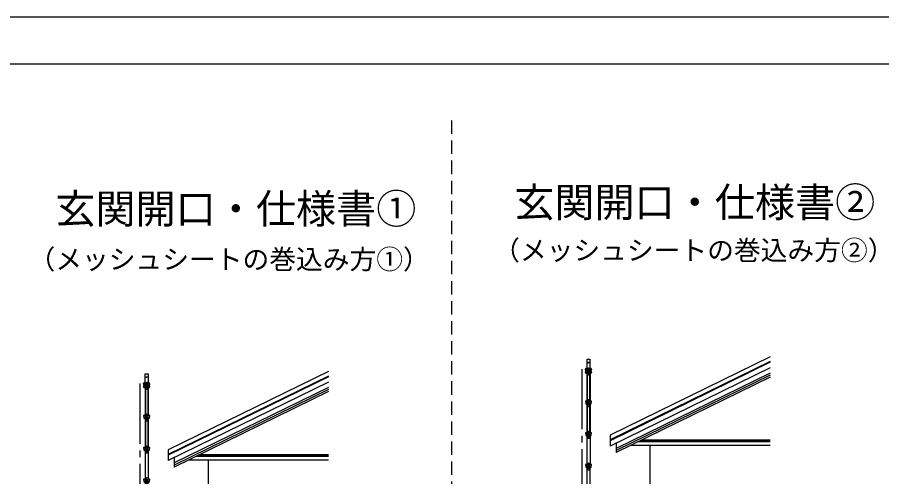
# Model space of a CAD drawing. Units: millimetres at full size, sheet at 1:100. Extents: x -21000 to 21000, y -14850 to 14850.
# Drawn here: x -622 to 12305, y 7979 to 14850 of the extents above; entities that cross this region are included whole.
import ezdxf
from ezdxf.enums import TextEntityAlignment as Align

# ---------------------------------------------------------------- set-up
doc = ezdxf.new("R2010")
doc.units = ezdxf.units.MM
doc.header["$LTSCALE"] = 100
doc.header["$PDMODE"] = 32
doc.header["$PDSIZE"] = 50
doc.linetypes.add('CHAIN2', pattern=[12, 9, -1, 1, -1])
doc.linetypes.add('DASHED2', pattern=[3, 2, -1])
doc.layers.add('0-0', color=8, linetype='Continuous', lineweight=18)
doc.layers.add('F-0', color=7, linetype='Continuous', lineweight=18)
doc.styles.add('ＭＳ ゴシック', font='')
doc.styles.get('ＭＳ ゴシック').set_extended_font_data('MS Gothic')

# ---------------------------------------------------------------- blocks, each defined once
blk = doc.blocks.new('3')
at = {"layer": '0-0', "color": 5}
for p, q in [((-2000, 24778), (2000, 24778)), ((2000, 21378), (-2000, 21378)), ((-1700, 21078), (-1700, 25078)), ((-1700, 21078), (-1700, -69922)), ((1700, 25078), (1700, 21078)), ((1700, 21078), (1700, -69922)), ((-1700, -69922), (-600, -69922)), ((600, -69922), (1700, -69922))]:
    blk.add_line(p, q, dxfattribs=at)
at = {"layer": '0-0', "color": 7}
for p, q in [((-500, 25078), (500, 25078)), ((-500, 21078), (500, 21078)), ((0, 25578), (0, 24578)), ((0, 21578), (0, 20578)), ((-500, -22422), (500, -22422)), ((0, -21922), (0, -22922)), ((-500, -26422), (500, -26422)), ((0, -25922), (0, -26922)), ((-500, -69922), (500, -69922)), ((0, -68922), (0, -69922)), ((0, -69422), (0, -70422))]:
    blk.add_line(p, q, dxfattribs=at)
at = {"layer": '0-0'}
blk.add_lwpolyline([(-2000, 21078), (2000, 21078), (2000, 25078), (-2000, 25078)], close=True, dxfattribs=at)
at = {"layer": '0-0', "color": 5}
blk.add_lwpolyline([(-2000, 25078), (2000, 25078), (2000, 21078), (-2000, 21078)], close=True, dxfattribs=at)
blk.add_lwpolyline([(-2000, 25078), (2000, 25078), (2000, 21078), (-2000, 21078)], close=True, dxfattribs=at)
for p in [(-2000, 25078), (-2000, 21078), (2000, 25078), (2000, 21078)]:
    blk.add_point(p, dxfattribs=at)
at = {"layer": '0-0', "color": 1}
for p in [(0, 25078), (0, 21078), (0, -22422), (0, -26422), (0, -69922)]:
    blk.add_point(p, dxfattribs=at)
blk = doc.blocks.new('11')
at = {"layer": '0-0', "color": 7}
for p, q in [((-500, 81365), (500, 81365)), ((0, 81865), (0, 80865)), ((0, 77865), (0, 76865)), ((-500, 77365), (500, 77365)), ((-500, 33865), (500, 33865)), ((-500, 29865), (500, 29865)), ((0, 34365), (0, 33365)), ((0, 30365), (0, 29365)), ((-500, -13635), (500, -13635)), ((-500, -17635), (500, -17635)), ((0, -13135), (0, -14135)), ((0, -17135), (0, -18135)), ((-500, -61135), (500, -61135)), ((0, -60635), (0, -61635)), ((0, -64635), (0, -65635)), ((-500, -65135), (500, -65135)), ((-500, -108635), (500, -108635)), ((0, -105635), (0, -106635)), ((0, -108135), (0, -109135))]:
    blk.add_line(p, q, dxfattribs=at)
at = {"layer": '0-0'}
for p, q in [((-2430, 77365), (-2430, 33865)), ((2430, 77365), (2430, 33865)), ((-2430, 29865), (-2430, -13635)), ((2430, 29865), (2430, -13635)), ((-2430, -17635), (-2430, -61135)), ((2430, -17635), (2430, -61135))]:
    blk.add_line(p, q, dxfattribs=at)
for points in [[(-1760, 77365), (-1760, 81365), (-4610, 81365), (-4161, 77365)], [(1760, 77365), (4161, 77365), (4610, 81365), (1760, 81365)], [(-2000, 73365), (2000, 73365), (2000, 77365), (-2000, 77365)], [(-1760, 29865), (-1760, 33865), (-4610, 33865), (-4161, 29865)], [(-2000, 25865), (2000, 25865), (2000, 29865), (-2000, 29865)], [(1760, 29865), (4161, 29865), (4610, 33865), (1760, 33865)], [(-1760, -17635), (-1760, -13635), (-4610, -13635), (-4161, -17635)], [(-2000, -21635), (2000, -21635), (2000, -17635), (-2000, -17635)], [(1760, -17635), (4161, -17635), (4610, -13635), (1760, -13635)], [(-1760, -65135), (-1760, -61135), (-4610, -61135), (-4161, -65135)], [(1760, -65135), (4161, -65135), (4610, -61135), (1760, -61135)], [(-2000, -69135), (2000, -69135), (2000, -65135), (-2000, -65135)]]:
    blk.add_lwpolyline(points, close=True, dxfattribs=at)
for points in [[(-2430, 81365), (-2430, 83365), (2430, 83365), (2430, 81365)], [(-2430, -65135), (-2430, -106635), (2430, -106635), (2430, -65135)]]:
    blk.add_lwpolyline(points, dxfattribs=at)
at = {"layer": '0-0', "color": 1}
for p in [(0, 81365), (0, 77365), (0, 33865), (0, 29865), (0, -13635), (0, -17635), (0, -61135), (0, -65135), (0, -106635), (0, -108635)]:
    blk.add_point(p, dxfattribs=at)

msp = doc.modelspace()

# ---------------------------------------------------------------- linework, layer by layer
at = {"layer": 'F-0', "color": 5}
for p, q in [((21000, 14850), (-21000, 14850)), ((10638.2, 9772.2), (8242.6, 8600.3)), ((10638.2, 9700.9), (8242.6, 8529)), ((10638.2, 9689.9), (8242.6, 8518.1)), ((10638.2, 9608.8), (8242.6, 8436.9)), ((4030.9, 9555.2), (1635.3, 8383.3)), ((4030.9, 9483.9), (1635.3, 8312)), ((4030.9, 9472.9), (1635.3, 8301.1)), ((10638.2, 9529.8), (8332.6, 8402)), ((10638.2, 9499.1), (8332.6, 8371.3)), ((10638.2, 9468.4), (8332.6, 8340.6)), ((4030.9, 9391.8), (1635.3, 8219.9)), ((4030.9, 9312.8), (1725.3, 8185)), ((4030.9, 9282.1), (1725.3, 8154.3)), ((4030.9, 9251.4), (1725.3, 8123.6)), ((8242.6, 8600.3), (8242.6, 8436.9)), ((8332.6, 8477.4), (8332.6, 8340.6)), ((1635.3, 8383.3), (1635.3, 8219.9)), ((1725.3, 8260.4), (1725.3, 8123.6))]:
    msp.add_line(p, q, dxfattribs=at)
at = {"layer": 'F-0', "linetype": 'DASHED2'}
msp.add_line((5868.9, 13305.9), (5868.9, -735.9), dxfattribs=at)
at = {"layer": 'F-0', "color": 8}
for p, q in [((7898.3, 9605), (7898.3, 9735)), ((7940.5, 9735), (7940.5, 9605)), ((1291, 9388), (1291, 9518)), ((1333.2, 9518), (1333.2, 9388))]:
    msp.add_line(p, q, dxfattribs=at)
at = {"layer": 'F-0', "color": 5, "linetype": 'CHAIN2'}
for p, q in [((7819.4, 9590), (7819.4, 4755)), ((1212.1, 9373), (1212.1, 4538))]:
    msp.add_line(p, q, dxfattribs=at)
at = {"layer": 'F-0'}
for p, q in [((7914.4, 9585), (7924.4, 9585)), ((7919.4, 9590), (7919.4, 9580)), ((1307.1, 9368), (1317.1, 9368)), ((1312.1, 9373), (1312.1, 9363)), ((7914.4, 8635), (7924.4, 8635)), ((7919.4, 8640), (7919.4, 8630)), ((1307.1, 8418), (1317.1, 8418)), ((1312.1, 8423), (1312.1, 8413)), ((8839.6, 8450), (8839.6, 2605)), ((2232.3, 8233), (2232.3, 2388))]:
    msp.add_line(p, q, dxfattribs=at)
at = {"layer": 'F-0', "color": 4}
for p, q in [((8556.3, 8450), (10638.2, 8450)), ((10638.2, 8499), (8656.5, 8499)), ((8681, 8511), (10638.2, 8511)), ((8719.9, 8530), (10638.2, 8530)), ((4030.9, 8282), (2049.2, 8282)), ((2073.7, 8294), (4030.9, 8294)), ((2112.5, 8313), (4030.9, 8313)), ((1949, 8233), (4030.9, 8233))]:
    msp.add_line(p, q, dxfattribs=at)
at = {"layer": 'F-0'}
msp.add_lwpolyline([(-20200, -14150), (20300, -14150), (20300, 14150), (-20200, 14150)], close=True, dxfattribs=at)
at = {"layer": 'F-0', "color": 8}
for points in [[(7898.3, 9605), (7898.3, 9735), (7940.5, 9735), (7940.5, 9605)], [(1291, 9388), (1291, 9518), (1333.2, 9518), (1333.2, 9388)]]:
    msp.add_lwpolyline(points, dxfattribs=at)
for centre in [(7919.4, 9685), (1312.1, 9468)]:
    msp.add_circle(centre, 6.75, dxfattribs=at)
at = {"layer": 'F-0', "color": 1}
for p in [(7919.4, 9585), (1312.1, 9368), (7919.4, 8635), (1312.1, 8418)]:
    msp.add_point(p, dxfattribs=at)

# ---------------------------------------------------------------- block references
at = {"layer": 'F-0', "xscale": 0.01, "yscale": 0.01}
for name, p in [('11', (7919.4, 8771.4)), ('3', (7919.4, 9334.2)), ('11', (1312.1, 8554.4)), ('3', (1312.1, 9117.2))]:
    msp.add_blockref(name, p, dxfattribs=at)

# ---------------------------------------------------------------- texts
at = {"layer": 'F-0', "style": 'ＭＳ ゴシック'}
for s, height, p in [('玄関開口・仕様書②', 439.9, (6808.8, 11731.7)), ('玄関開口・仕様書①', 439.9, (-54.4, 11634.3)), ('（メッシュシートの巻込み方②）', 293.3, (6494.7, 11131)), ('（メッシュシートの巻込み方①）', 293.3, (-454.8, 10996.3))]:
    msp.add_text(s, height=height, dxfattribs=at).set_placement(p, align=Align.BOTTOM_LEFT)

doc.saveas('drawing.dxf')
